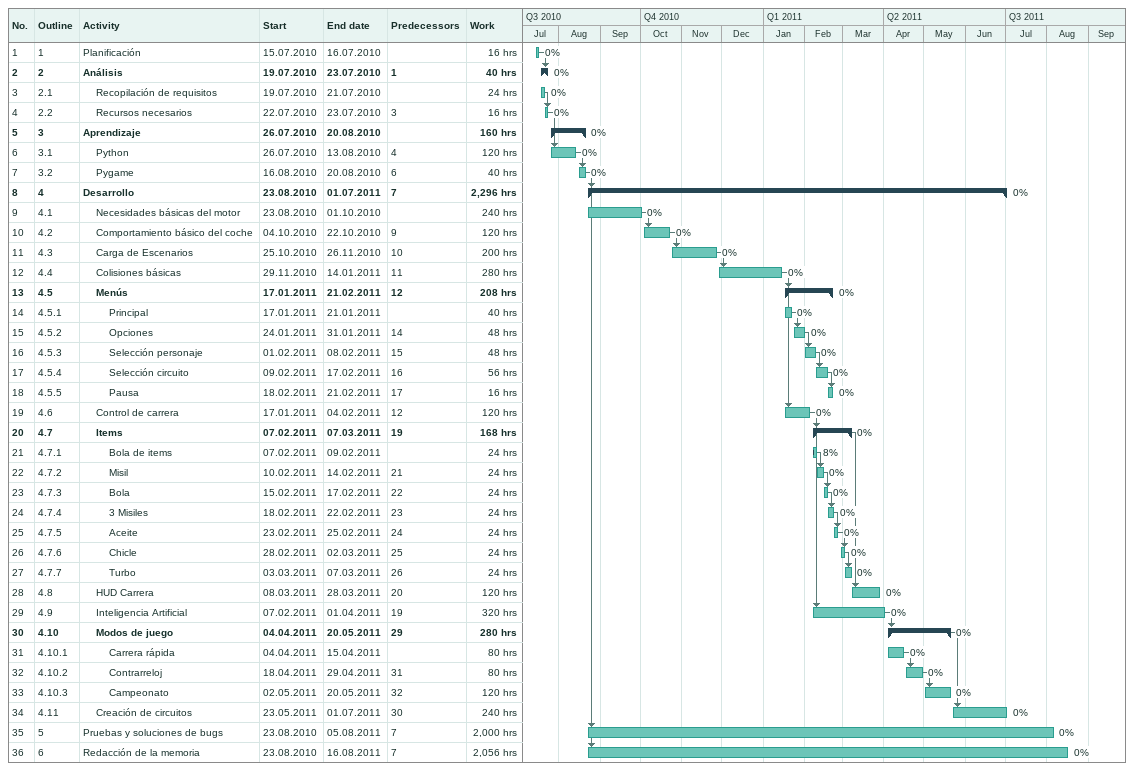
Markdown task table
| ID | WBS | Task | Start | Finish | Predecessors | % complete | Work (h) |
|---|---|---|---|---|---|---|---|
| 1 | 1 | Planificación | 2010-07-15 | 2010-07-16 |  | 0 | 16 |
| 2 | 2 | **Análisis** | 2010-07-19 | 2010-07-23 | 1 | 0 | 40 |
| 3 | 2.1 | Recopilación de requisitos | 2010-07-19 | 2010-07-21 |  | 0 | 24 |
| 4 | 2.2 | Recursos necesarios | 2010-07-22 | 2010-07-23 | 3 | 0 | 16 |
| 5 | 3 | **Aprendizaje** | 2010-07-26 | 2010-08-20 |  | 0 | 160 |
| 6 | 3.1 | Python | 2010-07-26 | 2010-08-13 | 4 | 0 | 120 |
| 7 | 3.2 | Pygame | 2010-08-16 | 2010-08-20 | 6 | 0 | 40 |
| 8 | 4 | **Desarrollo** | 2010-08-23 | 2011-07-01 | 7 | 0 | 2296 |
| 9 | 4.1 | Necesidades básicas del motor | 2010-08-23 | 2010-10-01 |  | 0 | 240 |
| 10 | 4.2 | Comportamiento básico del coche | 2010-10-04 | 2010-10-22 | 9 | 0 | 120 |
| 11 | 4.3 | Carga de Escenarios | 2010-10-25 | 2010-11-26 | 10 | 0 | 200 |
| 12 | 4.4 | Colisiones básicas | 2010-11-29 | 2011-01-14 | 11 | 0 | 280 |
| 13 | 4.5 | **Menús** | 2011-01-17 | 2011-02-21 | 12 | 0 | 208 |
| 14 | 4.5.1 | Principal | 2011-01-17 | 2011-01-21 |  | 0 | 40 |
| 15 | 4.5.2 | Opciones | 2011-01-24 | 2011-01-31 | 14 | 0 | 48 |
| 16 | 4.5.3 | Selección personaje | 2011-02-01 | 2011-02-08 | 15 | 0 | 48 |
| 17 | 4.5.4 | Selección circuito | 2011-02-09 | 2011-02-17 | 16 | 0 | 56 |
| 18 | 4.5.5 | Pausa | 2011-02-18 | 2011-02-21 | 17 | 0 | 16 |
| 19 | 4.6 | Control de carrera | 2011-01-17 | 2011-02-04 | 12 | 0 | 120 |
| 20 | 4.7 | **Items** | 2011-02-07 | 2011-03-07 | 19 | 0 | 168 |
| 21 | 4.7.1 | Bola de items | 2011-02-07 | 2011-02-09 |  | 8 | 24 |
| 22 | 4.7.2 | Misil | 2011-02-10 | 2011-02-14 | 21 | 0 | 24 |
| 23 | 4.7.3 | Bola | 2011-02-15 | 2011-02-17 | 22 | 0 | 24 |
| 24 | 4.7.4 | 3 Misiles | 2011-02-18 | 2011-02-22 | 23 | 0 | 24 |
| 25 | 4.7.5 | Aceite | 2011-02-23 | 2011-02-25 | 24 | 0 | 24 |
| 26 | 4.7.6 | Chicle | 2011-02-28 | 2011-03-02 | 25 | 0 | 24 |
| 27 | 4.7.7 | Turbo | 2011-03-03 | 2011-03-07 | 26 | 0 | 24 |
| 28 | 4.8 | HUD Carrera | 2011-03-08 | 2011-03-28 | 20 | 0 | 120 |
| 29 | 4.9 | Inteligencia Artificial | 2011-02-07 | 2011-04-01 | 19 | 0 | 320 |
| 30 | 4.10 | **Modos de juego** | 2011-04-04 | 2011-05-20 | 29 | 0 | 280 |
| 31 | 4.10.1 | Carrera rápida | 2011-04-04 | 2011-04-15 |  | 0 | 80 |
| 32 | 4.10.2 | Contrarreloj | 2011-04-18 | 2011-04-29 | 31 | 0 | 80 |
| 33 | 4.10.3 | Campeonato | 2011-05-02 | 2011-05-20 | 32 | 0 | 120 |
| 34 | 4.11 | Creación de circuitos | 2011-05-23 | 2011-07-01 | 30 | 0 | 240 |
| 35 | 5 | Pruebas y soluciones de bugs | 2010-08-23 | 2011-08-05 | 7 | 0 | 2000 |
| 36 | 6 | Redacción de la memoria | 2010-08-23 | 2011-08-16 | 7 | 0 | 2056 |
